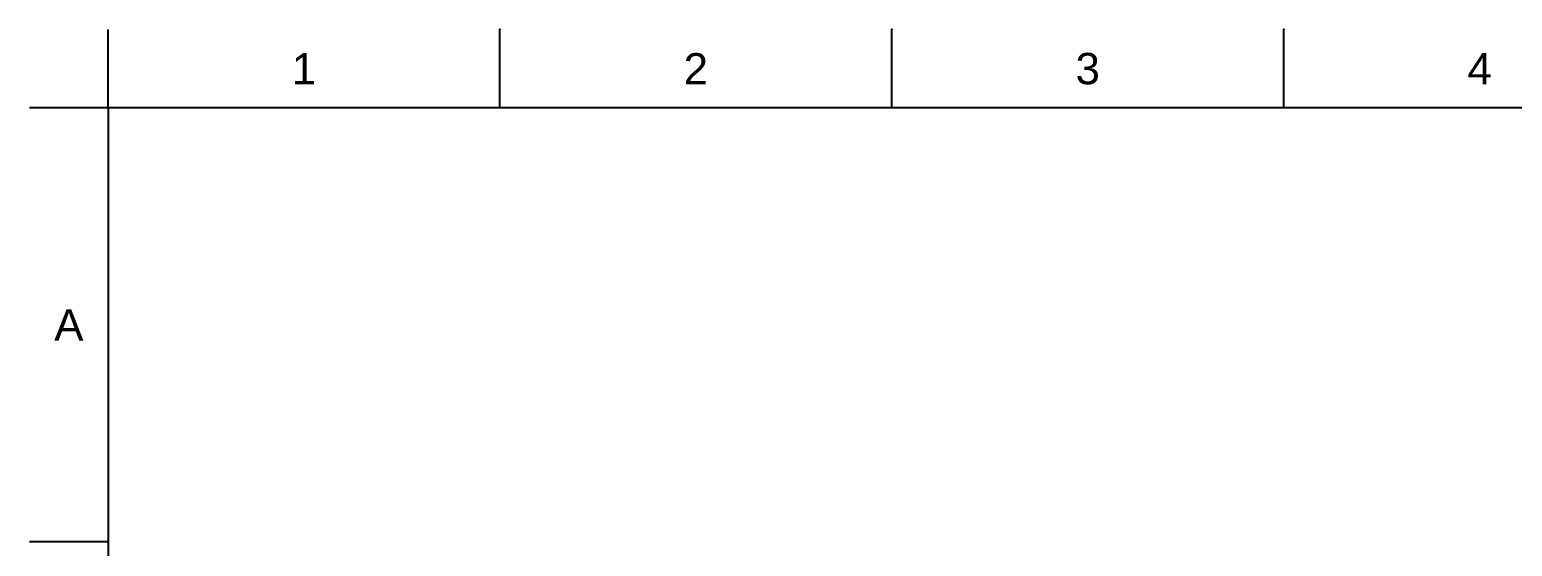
# Model space of a CAD drawing. Header units: millimetres. Extents: x 601 to 1195, y -13 to 407.
# Drawn here: x 601.1 to 868.6, y 313.4 to 406.7 of the extents above; entities that cross this region are included whole.
import ezdxf

# ---------------------------------------------------------------- set-up
doc = ezdxf.new("R2010")
doc.units = ezdxf.units.MM
doc.header["$LTSCALE"] = 0.1
doc.styles.get("Standard").update_dxf_attribs({"font": 'arial.ttf'})

msp = doc.modelspace()

# ---------------------------------------------------------------- linework, layer by layer
for p, q in [((615.21, 392.586), (615.21, 406.728)), ((685.917, 392.586), (685.917, 406.728)), ((756.624, 392.586), (756.624, 406.728)), ((827.331, 392.586), (827.331, 406.728)), ((615.21, 392.586), (601.069, 392.586)), ((1180.867, 392.586), (615.21, 392.586)), ((615.21, 392.586), (615.21, 0.869)), ((615.21, 314.243), (601.069, 314.243))]:
    msp.add_line(p, q)
for p in [(685.917, 406.728), (756.624, 406.728), (827.331, 406.728)]:
    msp.add_point(p)

# ---------------------------------------------------------------- texts
at = {"char_height": 5.657, "attachment_point": 5}
for s, width, insert in [('1', 50, (650.564, 399.657)), ('2', 50, (721.271, 399.657)), ('3', 50, (791.978, 399.657)), ('4', 50, (862.685, 399.657)), ('A', 10, (608.14, 353.415))]:
    msp.add_mtext_dynamic_manual_height_columns(s, width=width, gutter_width=12.5, heights=[0], dxfattribs=dict(at, insert=insert))

doc.saveas('drawing.dxf')
